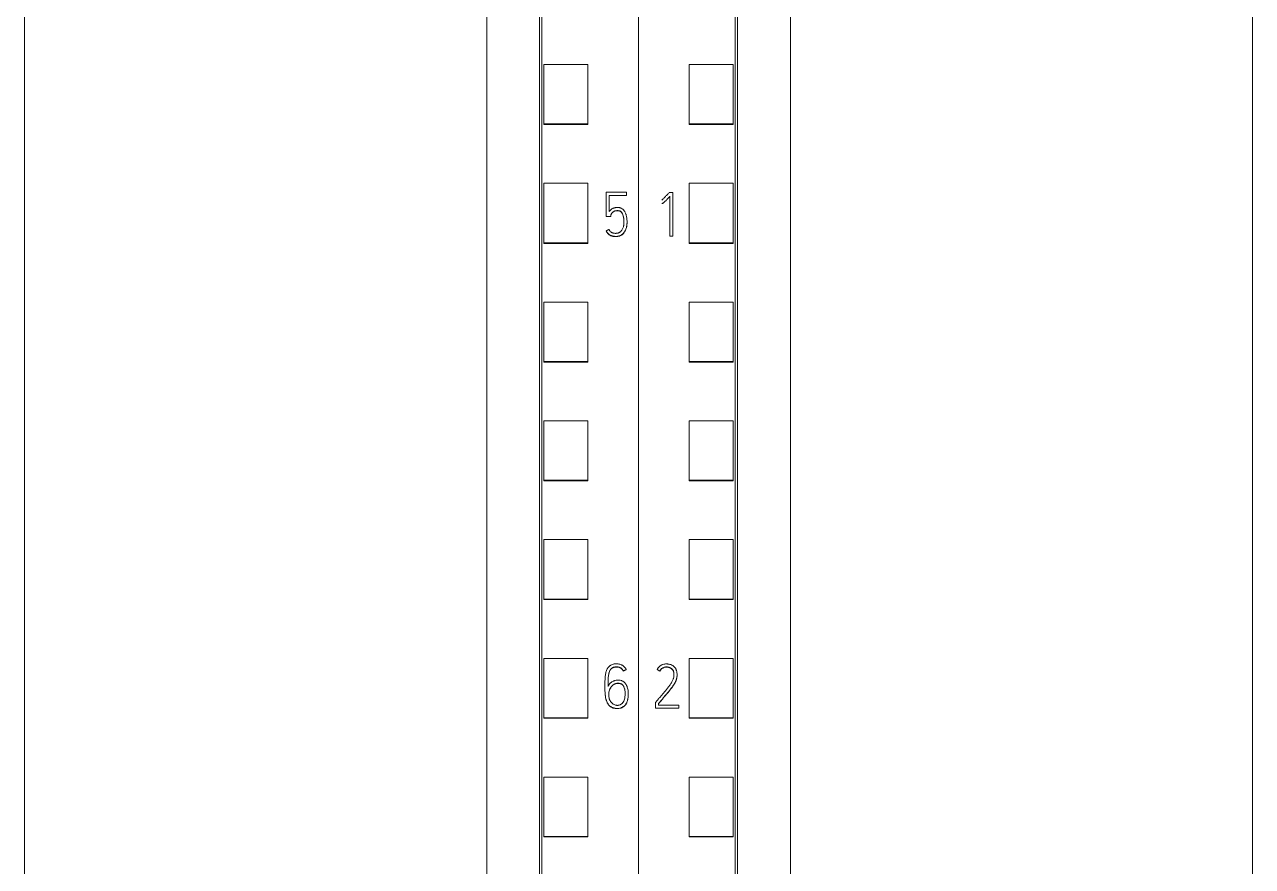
# Model space of a CAD drawing. Header units: millimetres. Extents: x 4137 to 6698, y 1400 to 3585.
# Drawn here: x 5187.9 to 5243.7, y 3019.2 to 3057.5 of the extents above; entities that cross this region are included whole.
import ezdxf

# ---------------------------------------------------------------- set-up
doc = ezdxf.new("R2010")
doc.units = ezdxf.units.MM
doc.layers.add('000-PI-Oprema', color=30, linetype='Continuous', lineweight=5)

msp = doc.modelspace()

# ---------------------------------------------------------------- linework, layer by layer
at = {"layer": '000-PI-Oprema', "color": 0, "linetype": 'ByBlock', "lineweight": 0}
for p, q in [((5215.848, 3075.465), (5215.848, 2962.047)), ((5215.848, 3075.465), (5215.848, 2962.047)), ((5211.448, 2964.37), (5211.448, 3073.185)), ((5220.248, 3073.185), (5220.248, 2964.37)), ((5211.548, 3052.963), (5211.548, 3055.666)), ((5211.548, 3055.666), (5213.548, 3055.666)), ((5213.548, 3052.963), (5213.548, 3055.666)), ((5218.148, 3052.963), (5218.148, 3055.666)), ((5220.148, 3055.666), (5218.148, 3055.666)), ((5220.148, 3052.963), (5220.148, 3055.666)), ((5211.548, 3052.963), (5213.548, 3052.963)), ((5211.548, 3052.934), (5211.548, 3052.963)), ((5211.548, 3052.934), (5213.548, 3052.934)), ((5213.548, 3052.934), (5213.548, 3052.963)), ((5218.148, 3052.934), (5218.148, 3052.963)), ((5220.148, 3052.963), (5218.148, 3052.963)), ((5220.148, 3052.934), (5218.148, 3052.934)), ((5220.148, 3052.934), (5220.148, 3052.963)), ((5211.548, 3047.561), (5211.548, 3050.264)), ((5211.548, 3050.264), (5213.548, 3050.264)), ((5213.548, 3047.561), (5213.548, 3050.264)), ((5218.148, 3047.561), (5218.148, 3050.264)), ((5220.148, 3050.264), (5218.148, 3050.264)), ((5220.148, 3047.561), (5220.148, 3050.264)), ((5214.375, 3049.855), (5214.375, 3048.761)), ((5215.299, 3049.855), (5214.375, 3049.855)), ((5214.514, 3048.982), (5214.514, 3049.717)), ((5214.514, 3049.717), (5215.299, 3049.717)), ((5215.299, 3049.711), (5214.514, 3049.711)), ((5215.299, 3049.717), (5215.299, 3049.855)), ((5215.299, 3049.717), (5215.299, 3049.711)), ((5217.414, 3049.844), (5217.239, 3049.844)), ((5217.275, 3049.673), (5217.275, 3047.86)), ((5217.414, 3047.86), (5217.414, 3049.844)), ((5214.375, 3048.761), (5214.375, 3048.754)), ((5214.375, 3048.761), (5214.586, 3048.761)), ((5214.586, 3048.754), (5214.375, 3048.754)), ((5214.586, 3048.761), (5214.586, 3048.754)), ((5215.326, 3048.496), (5215.326, 3048.503)), ((5214.38, 3048.106), (5214.38, 3048.1)), ((5217.275, 3047.86), (5217.414, 3047.86)), ((5217.275, 3047.86), (5217.275, 3047.854)), ((5217.414, 3047.854), (5217.275, 3047.854)), ((5217.414, 3047.86), (5217.414, 3047.854)), ((5211.548, 3047.534), (5211.548, 3047.561)), ((5211.548, 3047.561), (5213.548, 3047.561)), ((5211.548, 3047.534), (5213.548, 3047.534)), ((5213.548, 3047.534), (5213.548, 3047.561)), ((5218.148, 3047.534), (5218.148, 3047.561)), ((5220.148, 3047.561), (5218.148, 3047.561)), ((5220.148, 3047.534), (5218.148, 3047.534)), ((5220.148, 3047.534), (5220.148, 3047.561)), ((5211.548, 3042.16), (5211.548, 3044.862)), ((5211.548, 3044.862), (5213.548, 3044.862)), ((5213.548, 3042.16), (5213.548, 3044.862)), ((5218.148, 3042.16), (5218.148, 3044.862)), ((5220.148, 3044.862), (5218.148, 3044.862)), ((5220.148, 3042.16), (5220.148, 3044.862)), ((5211.548, 3042.134), (5211.548, 3042.16)), ((5211.548, 3042.16), (5213.548, 3042.16)), ((5211.548, 3042.134), (5213.548, 3042.134)), ((5213.548, 3042.134), (5213.548, 3042.16)), ((5218.148, 3042.134), (5218.148, 3042.16)), ((5220.148, 3042.16), (5218.148, 3042.16)), ((5220.148, 3042.134), (5218.148, 3042.134)), ((5220.148, 3042.134), (5220.148, 3042.16)), ((5211.548, 3036.758), (5211.548, 3039.46)), ((5211.548, 3039.46), (5213.548, 3039.46)), ((5213.548, 3036.758), (5213.548, 3039.46)), ((5218.148, 3036.758), (5218.148, 3039.46)), ((5220.148, 3039.46), (5218.148, 3039.46)), ((5220.148, 3036.758), (5220.148, 3039.46)), ((5211.548, 3036.734), (5211.548, 3036.758)), ((5211.548, 3036.758), (5213.548, 3036.758)), ((5211.548, 3036.734), (5213.548, 3036.734)), ((5213.548, 3036.734), (5213.548, 3036.758)), ((5218.148, 3036.734), (5218.148, 3036.758)), ((5220.148, 3036.758), (5218.148, 3036.758)), ((5220.148, 3036.734), (5218.148, 3036.734)), ((5220.148, 3036.734), (5220.148, 3036.758)), ((5211.548, 3031.357), (5211.548, 3034.059)), ((5211.548, 3034.059), (5213.548, 3034.059)), ((5213.548, 3031.357), (5213.548, 3034.059)), ((5218.148, 3031.357), (5218.148, 3034.059)), ((5220.148, 3034.059), (5218.148, 3034.059)), ((5220.148, 3031.357), (5220.148, 3034.059)), ((5211.548, 3031.334), (5211.548, 3031.357)), ((5211.548, 3031.357), (5213.548, 3031.357)), ((5211.548, 3031.334), (5213.548, 3031.334)), ((5213.548, 3031.334), (5213.548, 3031.357)), ((5218.148, 3031.334), (5218.148, 3031.357)), ((5220.148, 3031.357), (5218.148, 3031.357)), ((5220.148, 3031.334), (5218.148, 3031.334)), ((5220.148, 3031.334), (5220.148, 3031.357)), ((5211.548, 3025.955), (5211.548, 3028.657)), ((5211.548, 3028.657), (5213.548, 3028.657)), ((5213.548, 3025.955), (5213.548, 3028.657)), ((5218.148, 3025.955), (5218.148, 3028.657)), ((5220.148, 3028.657), (5218.148, 3028.657)), ((5220.148, 3025.955), (5220.148, 3028.657)), ((5215.164, 3028.089), (5215.164, 3028.083)), ((5215.292, 3028.155), (5215.292, 3028.149)), ((5217.6, 3027.915), (5217.6, 3027.921)), ((5214.32, 3027.351), (5214.32, 3027.345)), ((5215.384, 3027.052), (5215.384, 3027.058)), ((5216.618, 3026.398), (5217.683, 3026.398)), ((5217.683, 3026.392), (5216.618, 3026.392)), ((5217.683, 3026.537), (5216.757, 3026.537)), ((5217.683, 3026.398), (5217.683, 3026.537)), ((5217.683, 3026.398), (5217.683, 3026.392)), ((5211.548, 3025.934), (5211.548, 3025.955)), ((5211.548, 3025.955), (5213.548, 3025.955)), ((5211.548, 3025.934), (5213.548, 3025.934)), ((5213.548, 3025.934), (5213.548, 3025.955)), ((5218.148, 3025.934), (5218.148, 3025.955)), ((5220.148, 3025.955), (5218.148, 3025.955)), ((5220.148, 3025.934), (5218.148, 3025.934)), ((5220.148, 3025.934), (5220.148, 3025.955)), ((5211.548, 3020.554), (5211.548, 3023.255)), ((5211.548, 3023.255), (5213.548, 3023.255)), ((5213.548, 3020.554), (5213.548, 3023.255)), ((5218.148, 3020.554), (5218.148, 3023.255)), ((5220.148, 3023.255), (5218.148, 3023.255)), ((5220.148, 3020.554), (5220.148, 3023.255)), ((5211.548, 3020.534), (5211.548, 3020.554)), ((5211.548, 3020.554), (5213.548, 3020.554)), ((5211.548, 3020.534), (5213.548, 3020.534)), ((5213.548, 3020.534), (5213.548, 3020.554)), ((5218.148, 3020.534), (5218.148, 3020.554)), ((5220.148, 3020.554), (5218.148, 3020.554)), ((5220.148, 3020.534), (5218.148, 3020.534)), ((5220.148, 3020.534), (5220.148, 3020.554))]:
    msp.add_line(p, q, dxfattribs=at)
at = {"layer": '000-PI-Oprema', "color": 0, "linetype": 'ByBlock', "lineweight": 0, "ltscale": 0.25}
for p, q in [((5216.693, 3028.147), (5216.818, 3028.077)), ((5216.618, 3026.653), (5216.618, 3026.392)), ((5216.757, 3026.537), (5216.757, 3026.603))]:
    msp.add_line(p, q, dxfattribs=at)
at = {"layer": '000-PI-Oprema', "color": 0, "linetype": 'ByBlock', "lineweight": 0}
for points, knots in [([(5211.348, 2964.084), (5211.348, 2967.425), (5211.348, 2975.39), (5211.348, 2988.029), (5211.348, 3003.516), (5211.348, 3017.81), (5211.348, 3032.02), (5211.348, 3046.587), (5211.348, 3060.757), (5211.348, 3070.326), (5211.348, 3073.37)], [0, 0, 0, 0, 0.091483, 0.21812, 0.346206, 0.515858, 0.610111, 0.736264, 0.916066, 1, 1, 1, 1]), ([(5220.348, 3073.37), (5220.348, 3070.326), (5220.348, 3060.757), (5220.348, 3046.587), (5220.348, 3032.02), (5220.348, 3017.81), (5220.348, 3003.516), (5220.348, 2988.029), (5220.348, 2975.39), (5220.348, 2967.425), (5220.348, 2964.084)], [0, 0, 0, 0, 0.083934, 0.263736, 0.389889, 0.484142, 0.653794, 0.78188, 0.908517, 1, 1, 1, 1]), ([(5187.948, 3070.305), (5187.948, 3068.282), (5187.948, 3059.733), (5187.948, 3046.587), (5187.948, 3032.02), (5187.948, 3017.81), (5187.948, 3003.516), (5187.948, 2988.029), (5187.948, 2975.271), (5187.948, 2966.39), (5187.948, 2962.132), (5187.948, 2961.334)], [0, 0, 0, 0, 0.055935, 0.236292, 0.362833, 0.457376, 0.627551, 0.756032, 0.883059, 0.978086, 1, 1, 1, 1]), ([(5208.948, 3070.305), (5208.948, 3068.282), (5208.948, 3059.733), (5208.948, 3046.587), (5208.948, 3032.02), (5208.948, 3017.81), (5208.948, 3003.516), (5208.948, 2988.029), (5208.948, 2975.271), (5208.948, 2966.39), (5208.948, 2962.132), (5208.948, 2961.334)], [0, 0, 0, 0, 0.055935, 0.236292, 0.362833, 0.457376, 0.627551, 0.756032, 0.883059, 0.978086, 1, 1, 1, 1]), ([(5222.748, 3070.305), (5222.748, 3068.282), (5222.748, 3059.733), (5222.748, 3046.587), (5222.748, 3032.02), (5222.748, 3017.81), (5222.748, 3003.516), (5222.748, 2988.029), (5222.748, 2975.271), (5222.748, 2966.39), (5222.748, 2962.132), (5222.748, 2961.334)], [0, 0, 0, 0, 0.055935, 0.236292, 0.362833, 0.457376, 0.627551, 0.756032, 0.883059, 0.978086, 1, 1, 1, 1]), ([(5243.748, 3070.305), (5243.748, 3068.282), (5243.748, 3059.733), (5243.748, 3046.587), (5243.748, 3032.02), (5243.748, 3017.81), (5243.748, 3003.516), (5243.748, 2988.029), (5243.748, 2975.271), (5243.748, 2966.39), (5243.748, 2962.132), (5243.748, 2961.334)], [0, 0, 0, 0, 0.055935, 0.236292, 0.362833, 0.457376, 0.627551, 0.756032, 0.883059, 0.978086, 1, 1, 1, 1]), ([(5217.239, 3049.844), (5217.213, 3049.814), (5217.186, 3049.784), (5217.132, 3049.725), (5217.104, 3049.696), (5217.063, 3049.652), (5217.049, 3049.637), (5217.021, 3049.608), (5217.007, 3049.594), (5216.979, 3049.566), (5216.964, 3049.552), (5216.934, 3049.525), (5216.919, 3049.512), (5216.903, 3049.499)], [0, 0, 0, 0, 0.25, 0.25, 0.5, 0.5, 0.625, 0.625, 0.75, 0.75, 0.875, 0.875, 1, 1, 1, 1]), ([(5216.912, 3049.352), (5216.917, 3049.352), (5216.922, 3049.353), (5216.932, 3049.355), (5216.937, 3049.356), (5216.947, 3049.36), (5216.952, 3049.362), (5216.961, 3049.367), (5216.965, 3049.37), (5216.978, 3049.379), (5216.986, 3049.385), (5217.002, 3049.398), (5217.009, 3049.404), (5217.033, 3049.424), (5217.047, 3049.438), (5217.077, 3049.467), (5217.092, 3049.481), (5217.135, 3049.524), (5217.163, 3049.554), (5217.22, 3049.613), (5217.248, 3049.643), (5217.275, 3049.673)], [0, 0, 0, 0, 0.03125, 0.03125, 0.0625, 0.0625, 0.09375, 0.09375, 0.125, 0.125, 0.1875, 0.1875, 0.25, 0.25, 0.375, 0.375, 0.5, 0.5, 0.75, 0.75, 1, 1, 1, 1]), ([(5217.275, 3049.666), (5217.248, 3049.636), (5217.22, 3049.607), (5217.163, 3049.547), (5217.135, 3049.518), (5217.091, 3049.475), (5217.077, 3049.46), (5217.047, 3049.432), (5217.032, 3049.418), (5217.009, 3049.398), (5217.002, 3049.391), (5216.986, 3049.379), (5216.977, 3049.372), (5216.965, 3049.364), (5216.961, 3049.361), (5216.952, 3049.356), (5216.947, 3049.353), (5216.938, 3049.35), (5216.932, 3049.349), (5216.922, 3049.347), (5216.917, 3049.346), (5216.912, 3049.346)], [0, 0, 0, 0, 0.25, 0.25, 0.5, 0.5, 0.625, 0.625, 0.75, 0.75, 0.8125, 0.8125, 0.875, 0.875, 0.90625, 0.90625, 0.9375, 0.9375, 0.96875, 0.96875, 1, 1, 1, 1]), ([(5214.38, 3048.106), (5214.393, 3048.079), (5214.406, 3048.054), (5214.43, 3048.018), (5214.439, 3048.007), (5214.458, 3047.984), (5214.468, 3047.974), (5214.49, 3047.954), (5214.501, 3047.945), (5214.524, 3047.928), (5214.536, 3047.92), (5214.561, 3047.905), (5214.574, 3047.898), (5214.6, 3047.886), (5214.614, 3047.881), (5214.642, 3047.871), (5214.656, 3047.867), (5214.684, 3047.86), (5214.698, 3047.858), (5214.727, 3047.854), (5214.742, 3047.853), (5214.764, 3047.851), (5214.771, 3047.851), (5214.786, 3047.85), (5214.793, 3047.85), (5214.815, 3047.849), (5214.83, 3047.849), (5214.859, 3047.849), (5214.873, 3047.85), (5214.902, 3047.854), (5214.917, 3047.856), (5214.946, 3047.862), (5214.96, 3047.866), (5215.002, 3047.88), (5215.029, 3047.891), (5215.067, 3047.913), (5215.08, 3047.921), (5215.104, 3047.938), (5215.115, 3047.947), (5215.137, 3047.967), (5215.148, 3047.977), (5215.168, 3047.998), (5215.177, 3048.01), (5215.204, 3048.044), (5215.22, 3048.069), (5215.241, 3048.107), (5215.248, 3048.12), (5215.26, 3048.147), (5215.266, 3048.16), (5215.282, 3048.201), (5215.291, 3048.229), (5215.306, 3048.285), (5215.311, 3048.313), (5215.318, 3048.357), (5215.32, 3048.371), (5215.323, 3048.4), (5215.324, 3048.415), (5215.326, 3048.458), (5215.327, 3048.488), (5215.326, 3048.546), (5215.324, 3048.604), (5215.318, 3048.662), (5215.311, 3048.719), (5215.306, 3048.748), (5215.296, 3048.791), (5215.293, 3048.805), (5215.285, 3048.834), (5215.281, 3048.848), (5215.267, 3048.889), (5215.257, 3048.917), (5215.237, 3048.956), (5215.23, 3048.969), (5215.215, 3048.994), (5215.207, 3049.007), (5215.182, 3049.042), (5215.162, 3049.064), (5215.118, 3049.103), (5215.093, 3049.119), (5215.054, 3049.139), (5215.04, 3049.144), (5215.012, 3049.154), (5214.997, 3049.157), (5214.968, 3049.163), (5214.954, 3049.164), (5214.924, 3049.167), (5214.909, 3049.167), (5214.88, 3049.167), (5214.865, 3049.166), (5214.836, 3049.163), (5214.822, 3049.162), (5214.793, 3049.157), (5214.778, 3049.154), (5214.75, 3049.147), (5214.735, 3049.143), (5214.708, 3049.133), (5214.694, 3049.128), (5214.667, 3049.116), (5214.655, 3049.109), (5214.629, 3049.093), (5214.617, 3049.085), (5214.593, 3049.067), (5214.582, 3049.058), (5214.561, 3049.038), (5214.551, 3049.027), (5214.531, 3049.005), (5214.522, 3048.994), (5214.514, 3048.982)], [0, 0, 0, 0, 0.03125, 0.03125, 0.046875, 0.046875, 0.0625, 0.0625, 0.078125, 0.078125, 0.09375, 0.09375, 0.109375, 0.109375, 0.125, 0.125, 0.140625, 0.140625, 0.15625, 0.15625, 0.171875, 0.171875, 0.179687, 0.179687, 0.1875, 0.1875, 0.203125, 0.203125, 0.21875, 0.21875, 0.234375, 0.234375, 0.25, 0.25, 0.28125, 0.28125, 0.296875, 0.296875, 0.3125, 0.3125, 0.328125, 0.328125, 0.34375, 0.34375, 0.375, 0.375, 0.390625, 0.390625, 0.40625, 0.40625, 0.4375, 0.4375, 0.46875, 0.46875, 0.484375, 0.484375, 0.5, 0.5, 0.53125, 0.53125, 0.5625, 0.59375, 0.59375, 0.625, 0.625, 0.640625, 0.640625, 0.65625, 0.65625, 0.6875, 0.6875, 0.703125, 0.703125, 0.71875, 0.71875, 0.75, 0.75, 0.78125, 0.78125, 0.796875, 0.796875, 0.8125, 0.8125, 0.828125, 0.828125, 0.84375, 0.84375, 0.859375, 0.859375, 0.875, 0.875, 0.890625, 0.890625, 0.90625, 0.90625, 0.921875, 0.921875, 0.9375, 0.9375, 0.953125, 0.953125, 0.96875, 0.96875, 0.984375, 0.984375, 1, 1, 1, 1]), ([(5214.586, 3048.761), (5214.587, 3048.784), (5214.59, 3048.807), (5214.599, 3048.84), (5214.602, 3048.851), (5214.612, 3048.873), (5214.617, 3048.883), (5214.629, 3048.902), (5214.636, 3048.911), (5214.647, 3048.925), (5214.651, 3048.929), (5214.659, 3048.937), (5214.664, 3048.941), (5214.685, 3048.961), (5214.704, 3048.974), (5214.734, 3048.991), (5214.745, 3048.996), (5214.766, 3049.005), (5214.777, 3049.009), (5214.81, 3049.019), (5214.833, 3049.023), (5214.868, 3049.026), (5214.879, 3049.026), (5214.903, 3049.026), (5214.914, 3049.025), (5214.949, 3049.022), (5214.972, 3049.017), (5214.999, 3049.007), (5215.004, 3049.005), (5215.015, 3049), (5215.02, 3048.997), (5215.034, 3048.988), (5215.043, 3048.981), (5215.056, 3048.969), (5215.06, 3048.965), (5215.068, 3048.956), (5215.08, 3048.943), (5215.09, 3048.929), (5215.102, 3048.91), (5215.108, 3048.9), (5215.118, 3048.879), (5215.123, 3048.869), (5215.136, 3048.837), (5215.143, 3048.815), (5215.157, 3048.771), (5215.162, 3048.749), (5215.169, 3048.715), (5215.171, 3048.704), (5215.175, 3048.681), (5215.18, 3048.647), (5215.183, 3048.613), (5215.185, 3048.568), (5215.186, 3048.545), (5215.187, 3048.477), (5215.186, 3048.432), (5215.179, 3048.375), (5215.177, 3048.364), (5215.173, 3048.341), (5215.171, 3048.33), (5215.163, 3048.296), (5215.157, 3048.274), (5215.142, 3048.23), (5215.134, 3048.209), (5215.113, 3048.167), (5215.101, 3048.148), (5215.075, 3048.11), (5215.06, 3048.093), (5215.035, 3048.069), (5215.026, 3048.061), (5215.008, 3048.046), (5214.998, 3048.04), (5214.979, 3048.028), (5214.969, 3048.022), (5214.947, 3048.012), (5214.936, 3048.008), (5214.903, 3047.998), (5214.88, 3047.994), (5214.846, 3047.991), (5214.834, 3047.99), (5214.811, 3047.989), (5214.799, 3047.989), (5214.765, 3047.99), (5214.742, 3047.993), (5214.708, 3048), (5214.697, 3048.003), (5214.674, 3048.01), (5214.663, 3048.014), (5214.642, 3048.023), (5214.632, 3048.029), (5214.612, 3048.041), (5214.602, 3048.047), (5214.574, 3048.069), (5214.558, 3048.085), (5214.537, 3048.113), (5214.53, 3048.123), (5214.518, 3048.143), (5214.513, 3048.153), (5214.508, 3048.164)], [0, 0, 0, 0, 0.03125, 0.03125, 0.046875, 0.046875, 0.0625, 0.0625, 0.078125, 0.078125, 0.085937, 0.085937, 0.09375, 0.09375, 0.125, 0.125, 0.140625, 0.140625, 0.15625, 0.15625, 0.1875, 0.1875, 0.203125, 0.203125, 0.21875, 0.21875, 0.25, 0.25, 0.257812, 0.257812, 0.265625, 0.265625, 0.28125, 0.28125, 0.289062, 0.289062, 0.296875, 0.3125, 0.3125, 0.328125, 0.328125, 0.34375, 0.34375, 0.375, 0.375, 0.40625, 0.40625, 0.421875, 0.421875, 0.4375, 0.46875, 0.46875, 0.5, 0.5, 0.5625, 0.5625, 0.578125, 0.578125, 0.59375, 0.59375, 0.625, 0.625, 0.65625, 0.65625, 0.6875, 0.6875, 0.71875, 0.71875, 0.734375, 0.734375, 0.75, 0.75, 0.765625, 0.765625, 0.78125, 0.78125, 0.8125, 0.8125, 0.828125, 0.828125, 0.84375, 0.84375, 0.875, 0.875, 0.890625, 0.890625, 0.90625, 0.90625, 0.921875, 0.921875, 0.9375, 0.9375, 0.96875, 0.96875, 0.984375, 0.984375, 1, 1, 1, 1]), ([(5215.187, 3048.498), (5215.187, 3048.503), (5215.187, 3048.508), (5215.186, 3048.535), (5215.186, 3048.558), (5215.183, 3048.603), (5215.181, 3048.626), (5215.173, 3048.694), (5215.164, 3048.738), (5215.145, 3048.805), (5215.137, 3048.827), (5215.12, 3048.869), (5215.11, 3048.89), (5215.092, 3048.919), (5215.086, 3048.929), (5215.071, 3048.948), (5215.063, 3048.956), (5215.046, 3048.972), (5215.037, 3048.979), (5215.023, 3048.989), (5215.017, 3048.992), (5215.007, 3048.997), (5215.002, 3049), (5214.985, 3049.006), (5214.974, 3049.009), (5214.952, 3049.015), (5214.94, 3049.017), (5214.917, 3049.019), (5214.905, 3049.02), (5214.882, 3049.02), (5214.87, 3049.02), (5214.847, 3049.018), (5214.835, 3049.017), (5214.812, 3049.012), (5214.778, 3049.005), (5214.746, 3048.992), (5214.716, 3048.975), (5214.706, 3048.968), (5214.687, 3048.955), (5214.678, 3048.948), (5214.66, 3048.932), (5214.652, 3048.924), (5214.641, 3048.911), (5214.637, 3048.906), (5214.63, 3048.897), (5214.627, 3048.892), (5214.617, 3048.877), (5214.612, 3048.867), (5214.603, 3048.846), (5214.599, 3048.835), (5214.59, 3048.801), (5214.587, 3048.778), (5214.586, 3048.754)], [0, 0, 0, 0, 0.013624, 0.013624, 0.075273, 0.075273, 0.136921, 0.136921, 0.260218, 0.260218, 0.321867, 0.321867, 0.383515, 0.383515, 0.414339, 0.414339, 0.445164, 0.445164, 0.475988, 0.475988, 0.4914, 0.4914, 0.506812, 0.506812, 0.537636, 0.537636, 0.568461, 0.568461, 0.599285, 0.599285, 0.630109, 0.630109, 0.660933, 0.660933, 0.691758, 0.753406, 0.753406, 0.78423, 0.78423, 0.815055, 0.815055, 0.845879, 0.845879, 0.861291, 0.861291, 0.876703, 0.876703, 0.907527, 0.907527, 0.938352, 0.938352, 1, 1, 1, 1]), ([(5215.326, 3048.496), (5215.326, 3048.475), (5215.326, 3048.454), (5215.324, 3048.403), (5215.321, 3048.375), (5215.315, 3048.331), (5215.313, 3048.317), (5215.307, 3048.288), (5215.304, 3048.274), (5215.293, 3048.231), (5215.285, 3048.203), (5215.264, 3048.149), (5215.252, 3048.122), (5215.224, 3048.07), (5215.209, 3048.045), (5215.183, 3048.01), (5215.173, 3047.999), (5215.154, 3047.977), (5215.143, 3047.967), (5215.111, 3047.937), (5215.087, 3047.919), (5215.05, 3047.897), (5215.037, 3047.89), (5215.01, 3047.878), (5214.996, 3047.872), (5214.954, 3047.858), (5214.926, 3047.851), (5214.882, 3047.845), (5214.867, 3047.844), (5214.838, 3047.842), (5214.823, 3047.842), (5214.794, 3047.843), (5214.779, 3047.844), (5214.75, 3047.846), (5214.735, 3047.847), (5214.706, 3047.85), (5214.692, 3047.853), (5214.663, 3047.859), (5214.648, 3047.863), (5214.62, 3047.872), (5214.606, 3047.877), (5214.58, 3047.889), (5214.566, 3047.896), (5214.541, 3047.911), (5214.528, 3047.919), (5214.504, 3047.936), (5214.493, 3047.945), (5214.471, 3047.965), (5214.461, 3047.975), (5214.441, 3047.997), (5214.432, 3048.009), (5214.407, 3048.046), (5214.393, 3048.073), (5214.38, 3048.1)], [0, 0, 0, 0, 0.044434, 0.044434, 0.104157, 0.104157, 0.134018, 0.134018, 0.16388, 0.16388, 0.223602, 0.223602, 0.283325, 0.283325, 0.343048, 0.343048, 0.37291, 0.37291, 0.402771, 0.402771, 0.462494, 0.462494, 0.492355, 0.492355, 0.522217, 0.522217, 0.58194, 0.58194, 0.611801, 0.611801, 0.641663, 0.641663, 0.671524, 0.671524, 0.701386, 0.701386, 0.731247, 0.731247, 0.761108, 0.761108, 0.79097, 0.79097, 0.820831, 0.820831, 0.850693, 0.850693, 0.880554, 0.880554, 0.910416, 0.910416, 0.940277, 0.940277, 1, 1, 1, 1]), ([(5215.292, 3028.155), (5215.277, 3028.18), (5215.261, 3028.205), (5215.235, 3028.239), (5215.225, 3028.25), (5215.206, 3028.271), (5215.195, 3028.281), (5215.163, 3028.31), (5215.14, 3028.327), (5215.102, 3028.349), (5215.089, 3028.355), (5215.063, 3028.367), (5215.049, 3028.373), (5215.009, 3028.387), (5214.981, 3028.394), (5214.938, 3028.402), (5214.924, 3028.404), (5214.895, 3028.408), (5214.881, 3028.409), (5214.837, 3028.411), (5214.809, 3028.411), (5214.766, 3028.407), (5214.751, 3028.405), (5214.723, 3028.4), (5214.708, 3028.397), (5214.666, 3028.386), (5214.639, 3028.376), (5214.601, 3028.356), (5214.588, 3028.349), (5214.564, 3028.333), (5214.552, 3028.325), (5214.518, 3028.298), (5214.497, 3028.278), (5214.469, 3028.245), (5214.46, 3028.233), (5214.443, 3028.21), (5214.435, 3028.197), (5214.414, 3028.16), (5214.402, 3028.134), (5214.381, 3028.079), (5214.373, 3028.052), (5214.359, 3027.996), (5214.354, 3027.968), (5214.345, 3027.912), (5214.341, 3027.884), (5214.332, 3027.798), (5214.328, 3027.741), (5214.323, 3027.626), (5214.322, 3027.569), (5214.32, 3027.397), (5214.319, 3027.282), (5214.325, 3027.139), (5214.326, 3027.11), (5214.33, 3027.053), (5214.332, 3027.025), (5214.342, 3026.939), (5214.35, 3026.883), (5214.367, 3026.812), (5214.371, 3026.798), (5214.379, 3026.77), (5214.383, 3026.756), (5214.397, 3026.715), (5214.408, 3026.689), (5214.426, 3026.649), (5214.432, 3026.637), (5214.446, 3026.611), (5214.454, 3026.599), (5214.478, 3026.562), (5214.495, 3026.539), (5214.526, 3026.508), (5214.536, 3026.498), (5214.559, 3026.48), (5214.571, 3026.471), (5214.607, 3026.447), (5214.633, 3026.434), (5214.673, 3026.417), (5214.687, 3026.412), (5214.714, 3026.403), (5214.728, 3026.399), (5214.77, 3026.388), (5214.799, 3026.384), (5214.842, 3026.38), (5214.857, 3026.379), (5214.886, 3026.379), (5214.9, 3026.379), (5214.944, 3026.382), (5214.972, 3026.386), (5215.014, 3026.397), (5215.028, 3026.401), (5215.056, 3026.41), (5215.069, 3026.415), (5215.109, 3026.433), (5215.134, 3026.447), (5215.17, 3026.472), (5215.182, 3026.48), (5215.204, 3026.499), (5215.215, 3026.509), (5215.246, 3026.54), (5215.264, 3026.562), (5215.287, 3026.598), (5215.295, 3026.611), (5215.308, 3026.637), (5215.314, 3026.65), (5215.33, 3026.69), (5215.339, 3026.718), (5215.35, 3026.76), (5215.353, 3026.774), (5215.359, 3026.802), (5215.362, 3026.816), (5215.369, 3026.859), (5215.373, 3026.888), (5215.382, 3026.974), (5215.385, 3027.031), (5215.382, 3027.117), (5215.38, 3027.146), (5215.374, 3027.203), (5215.369, 3027.232), (5215.357, 3027.289), (5215.349, 3027.317), (5215.331, 3027.373), (5215.321, 3027.4), (5215.296, 3027.453), (5215.281, 3027.478), (5215.248, 3027.526), (5215.23, 3027.548), (5215.197, 3027.578), (5215.186, 3027.588), (5215.162, 3027.604), (5215.15, 3027.612), (5215.124, 3027.626), (5215.11, 3027.632), (5215.083, 3027.642), (5215.069, 3027.647), (5215.026, 3027.658), (5214.998, 3027.663), (5214.954, 3027.667), (5214.939, 3027.668), (5214.91, 3027.669), (5214.895, 3027.668), (5214.851, 3027.666), (5214.822, 3027.662), (5214.779, 3027.652), (5214.765, 3027.648), (5214.737, 3027.639), (5214.724, 3027.633), (5214.684, 3027.616), (5214.659, 3027.601), (5214.623, 3027.577), (5214.611, 3027.568), (5214.588, 3027.549), (5214.577, 3027.54), (5214.546, 3027.509), (5214.526, 3027.487), (5214.491, 3027.44), (5214.476, 3027.415), (5214.462, 3027.389)], [0, 0, 0, 0, 0.015625, 0.015625, 0.023438, 0.023438, 0.03125, 0.03125, 0.046875, 0.046875, 0.054688, 0.054688, 0.0625, 0.0625, 0.078125, 0.078125, 0.085938, 0.085938, 0.09375, 0.09375, 0.109375, 0.109375, 0.117188, 0.117188, 0.125, 0.125, 0.140625, 0.140625, 0.148438, 0.148438, 0.15625, 0.15625, 0.171875, 0.171875, 0.179688, 0.179688, 0.1875, 0.1875, 0.203125, 0.203125, 0.21875, 0.21875, 0.234375, 0.234375, 0.25, 0.25, 0.28125, 0.28125, 0.3125, 0.3125, 0.375, 0.375, 0.390625, 0.390625, 0.40625, 0.40625, 0.4375, 0.4375, 0.445313, 0.445313, 0.453125, 0.453125, 0.46875, 0.46875, 0.476563, 0.476563, 0.484375, 0.484375, 0.5, 0.5, 0.507813, 0.507813, 0.515625, 0.515625, 0.53125, 0.53125, 0.539063, 0.539063, 0.546875, 0.546875, 0.5625, 0.5625, 0.570313, 0.570313, 0.578125, 0.578125, 0.59375, 0.59375, 0.601563, 0.601563, 0.609375, 0.609375, 0.625, 0.625, 0.632813, 0.632813, 0.640625, 0.640625, 0.65625, 0.65625, 0.664063, 0.664063, 0.671875, 0.671875, 0.6875, 0.6875, 0.695313, 0.695313, 0.703125, 0.703125, 0.71875, 0.71875, 0.75, 0.75, 0.765625, 0.765625, 0.78125, 0.78125, 0.796875, 0.796875, 0.8125, 0.8125, 0.828125, 0.828125, 0.84375, 0.84375, 0.851563, 0.851563, 0.859375, 0.859375, 0.867188, 0.867188, 0.875, 0.875, 0.890625, 0.890625, 0.898438, 0.898438, 0.90625, 0.90625, 0.921875, 0.921875, 0.929688, 0.929688, 0.9375, 0.9375, 0.953125, 0.953125, 0.960938, 0.960938, 0.96875, 0.96875, 0.984375, 0.984375, 1, 1, 1, 1]), ([(5214.462, 3027.389), (5214.462, 3027.45), (5214.463, 3027.511), (5214.465, 3027.602), (5214.466, 3027.632), (5214.468, 3027.693), (5214.47, 3027.724), (5214.473, 3027.784), (5214.476, 3027.815), (5214.483, 3027.875), (5214.487, 3027.905), (5214.496, 3027.95), (5214.499, 3027.965), (5214.507, 3027.995), (5214.511, 3028.01), (5214.525, 3028.054), (5214.537, 3028.083), (5214.555, 3028.117), (5214.559, 3028.123), (5214.567, 3028.137), (5214.571, 3028.143), (5214.585, 3028.162), (5214.595, 3028.174), (5214.611, 3028.191), (5214.616, 3028.196), (5214.628, 3028.206), (5214.634, 3028.211), (5214.653, 3028.225), (5214.666, 3028.233), (5214.687, 3028.243), (5214.694, 3028.246), (5214.709, 3028.251), (5214.716, 3028.254), (5214.739, 3028.26), (5214.754, 3028.263), (5214.784, 3028.268), (5214.8, 3028.27), (5214.831, 3028.272), (5214.846, 3028.272), (5214.877, 3028.271), (5214.893, 3028.27), (5214.923, 3028.265), (5214.946, 3028.261), (5214.968, 3028.254), (5214.983, 3028.249), (5214.99, 3028.247), (5215.012, 3028.238), (5215.026, 3028.231), (5215.052, 3028.215), (5215.065, 3028.207), (5215.084, 3028.192), (5215.09, 3028.187), (5215.101, 3028.176), (5215.106, 3028.171), (5215.122, 3028.154), (5215.132, 3028.142), (5215.149, 3028.116), (5215.157, 3028.103), (5215.164, 3028.089)], [0, 0, 0, 0, 0.125, 0.125, 0.1875, 0.1875, 0.25, 0.25, 0.3125, 0.3125, 0.375, 0.375, 0.40625, 0.40625, 0.4375, 0.4375, 0.5, 0.5, 0.515625, 0.515625, 0.53125, 0.53125, 0.5625, 0.5625, 0.578125, 0.578125, 0.59375, 0.59375, 0.625, 0.625, 0.640625, 0.640625, 0.65625, 0.65625, 0.6875, 0.6875, 0.71875, 0.71875, 0.75, 0.75, 0.78125, 0.78125, 0.8125, 0.828125, 0.828125, 0.84375, 0.84375, 0.875, 0.875, 0.90625, 0.90625, 0.921875, 0.921875, 0.9375, 0.9375, 0.96875, 0.96875, 1, 1, 1, 1]), ([(5215.164, 3028.083), (5215.15, 3028.111), (5215.133, 3028.136), (5215.107, 3028.164), (5215.102, 3028.17), (5215.09, 3028.18), (5215.084, 3028.185), (5215.066, 3028.2), (5215.041, 3028.217), (5215.013, 3028.231), (5214.984, 3028.243), (5214.97, 3028.248), (5214.94, 3028.256), (5214.925, 3028.259), (5214.894, 3028.263), (5214.879, 3028.265), (5214.832, 3028.266), (5214.802, 3028.265), (5214.756, 3028.258), (5214.741, 3028.254), (5214.711, 3028.246), (5214.696, 3028.241), (5214.675, 3028.231), (5214.669, 3028.227), (5214.655, 3028.22), (5214.649, 3028.215), (5214.63, 3028.202), (5214.612, 3028.187), (5214.597, 3028.169), (5214.587, 3028.157), (5214.582, 3028.151), (5214.568, 3028.133), (5214.56, 3028.119), (5214.545, 3028.093), (5214.538, 3028.079), (5214.527, 3028.05), (5214.521, 3028.036), (5214.507, 3027.992), (5214.5, 3027.962), (5214.488, 3027.902), (5214.483, 3027.872), (5214.476, 3027.811), (5214.474, 3027.781), (5214.47, 3027.72), (5214.468, 3027.689), (5214.466, 3027.628), (5214.465, 3027.597), (5214.463, 3027.505), (5214.462, 3027.444), (5214.462, 3027.383)], [0, 0, 0, 0, 0.0625, 0.0625, 0.078125, 0.078125, 0.09375, 0.09375, 0.125, 0.15625, 0.15625, 0.1875, 0.1875, 0.21875, 0.21875, 0.25, 0.25, 0.3125, 0.3125, 0.34375, 0.34375, 0.375, 0.375, 0.390625, 0.390625, 0.40625, 0.40625, 0.4375, 0.453125, 0.453125, 0.46875, 0.46875, 0.5, 0.5, 0.53125, 0.53125, 0.5625, 0.5625, 0.625, 0.625, 0.6875, 0.6875, 0.75, 0.75, 0.8125, 0.8125, 0.875, 0.875, 1, 1, 1, 1]), ([(5216.818, 3028.083), (5216.829, 3028.107), (5216.843, 3028.129), (5216.867, 3028.159), (5216.875, 3028.169), (5216.894, 3028.187), (5216.904, 3028.195), (5216.936, 3028.218), (5216.958, 3028.23), (5217.007, 3028.25), (5217.032, 3028.257), (5217.07, 3028.264), (5217.083, 3028.266), (5217.108, 3028.268), (5217.122, 3028.269), (5217.16, 3028.268), (5217.186, 3028.266), (5217.224, 3028.257), (5217.236, 3028.254), (5217.261, 3028.245), (5217.273, 3028.24), (5217.308, 3028.224), (5217.33, 3028.21), (5217.361, 3028.186), (5217.37, 3028.177), (5217.388, 3028.158), (5217.396, 3028.148), (5217.408, 3028.132), (5217.411, 3028.127), (5217.418, 3028.115), (5217.427, 3028.098), (5217.434, 3028.08), (5217.442, 3028.055), (5217.445, 3028.043), (5217.451, 3028.017), (5217.453, 3028.005), (5217.456, 3027.979), (5217.457, 3027.966), (5217.459, 3027.94), (5217.459, 3027.927), (5217.459, 3027.902), (5217.458, 3027.889), (5217.456, 3027.863), (5217.455, 3027.85), (5217.45, 3027.811), (5217.445, 3027.786), (5217.435, 3027.749), (5217.431, 3027.736), (5217.423, 3027.712), (5217.419, 3027.7), (5217.404, 3027.664), (5217.393, 3027.64), (5217.369, 3027.595), (5217.356, 3027.573), (5217.33, 3027.529), (5217.316, 3027.508), (5217.273, 3027.444), (5217.243, 3027.402), (5217.151, 3027.279), (5217.086, 3027.199), (5216.987, 3027.081), (5216.953, 3027.042), (5216.887, 3026.964), (5216.853, 3026.925), (5216.786, 3026.847), (5216.753, 3026.808), (5216.685, 3026.731), (5216.652, 3026.692), (5216.618, 3026.653)], [0, 0, 0, 0, 0.03125, 0.03125, 0.046875, 0.046875, 0.0625, 0.0625, 0.09375, 0.09375, 0.125, 0.125, 0.140625, 0.140625, 0.15625, 0.15625, 0.1875, 0.1875, 0.203125, 0.203125, 0.21875, 0.21875, 0.25, 0.25, 0.265625, 0.265625, 0.28125, 0.28125, 0.289063, 0.289063, 0.296875, 0.3125, 0.3125, 0.328125, 0.328125, 0.34375, 0.34375, 0.359375, 0.359375, 0.375, 0.375, 0.390625, 0.390625, 0.40625, 0.40625, 0.4375, 0.4375, 0.453125, 0.453125, 0.46875, 0.46875, 0.5, 0.5, 0.53125, 0.53125, 0.5625, 0.5625, 0.625, 0.625, 0.75, 0.75, 0.8125, 0.8125, 0.875, 0.875, 0.9375, 0.9375, 1, 1, 1, 1]), ([(5216.757, 3026.603), (5216.796, 3026.649), (5216.835, 3026.695), (5216.913, 3026.787), (5216.952, 3026.833), (5217.03, 3026.924), (5217.069, 3026.97), (5217.147, 3027.062), (5217.185, 3027.109), (5217.261, 3027.202), (5217.299, 3027.249), (5217.353, 3027.321), (5217.371, 3027.345), (5217.406, 3027.394), (5217.424, 3027.419), (5217.457, 3027.469), (5217.473, 3027.494), (5217.503, 3027.546), (5217.518, 3027.573), (5217.536, 3027.614), (5217.542, 3027.628), (5217.553, 3027.656), (5217.559, 3027.67), (5217.573, 3027.713), (5217.58, 3027.742), (5217.591, 3027.801), (5217.595, 3027.831), (5217.599, 3027.876), (5217.6, 3027.891), (5217.6, 3027.921), (5217.6, 3027.937), (5217.598, 3027.982), (5217.595, 3028.012), (5217.587, 3028.056), (5217.584, 3028.071), (5217.576, 3028.1), (5217.571, 3028.115), (5217.561, 3028.143), (5217.555, 3028.157), (5217.542, 3028.184), (5217.534, 3028.197), (5217.522, 3028.216), (5217.518, 3028.222), (5217.509, 3028.234), (5217.504, 3028.241), (5217.489, 3028.258), (5217.479, 3028.269), (5217.458, 3028.29), (5217.447, 3028.301), (5217.429, 3028.314), (5217.423, 3028.319), (5217.41, 3028.327), (5217.403, 3028.331), (5217.37, 3028.351), (5217.343, 3028.363), (5217.3, 3028.378), (5217.285, 3028.382), (5217.256, 3028.39), (5217.241, 3028.393), (5217.211, 3028.399), (5217.196, 3028.4), (5217.166, 3028.403), (5217.151, 3028.404), (5217.121, 3028.405), (5217.106, 3028.404), (5217.076, 3028.403), (5217.06, 3028.402), (5217.015, 3028.397), (5216.985, 3028.391), (5216.942, 3028.377), (5216.928, 3028.372), (5216.907, 3028.362), (5216.9, 3028.359), (5216.887, 3028.352), (5216.88, 3028.349), (5216.847, 3028.33), (5216.823, 3028.312), (5216.789, 3028.282), (5216.778, 3028.271), (5216.757, 3028.249), (5216.748, 3028.237), (5216.721, 3028.201), (5216.706, 3028.175), (5216.693, 3028.147)], [0, 0, 0, 0, 0.0625, 0.0625, 0.125, 0.125, 0.1875, 0.1875, 0.25, 0.25, 0.3125, 0.3125, 0.34375, 0.34375, 0.375, 0.375, 0.40625, 0.40625, 0.4375, 0.4375, 0.453125, 0.453125, 0.46875, 0.46875, 0.5, 0.5, 0.53125, 0.53125, 0.546875, 0.546875, 0.5625, 0.5625, 0.59375, 0.59375, 0.609375, 0.609375, 0.625, 0.625, 0.640625, 0.640625, 0.65625, 0.65625, 0.664062, 0.664062, 0.671875, 0.671875, 0.6875, 0.6875, 0.703125, 0.703125, 0.710937, 0.710937, 0.71875, 0.71875, 0.75, 0.75, 0.765625, 0.765625, 0.78125, 0.78125, 0.796875, 0.796875, 0.8125, 0.8125, 0.828125, 0.828125, 0.84375, 0.84375, 0.875, 0.875, 0.890625, 0.890625, 0.898437, 0.898437, 0.90625, 0.90625, 0.9375, 0.9375, 0.953125, 0.953125, 0.96875, 0.96875, 1, 1, 1, 1]), ([(5217.6, 3027.916), (5217.6, 3027.894), (5217.599, 3027.873), (5217.595, 3027.822), (5217.591, 3027.792), (5217.582, 3027.748), (5217.579, 3027.733), (5217.571, 3027.704), (5217.567, 3027.689), (5217.558, 3027.661), (5217.552, 3027.647), (5217.541, 3027.619), (5217.535, 3027.605), (5217.516, 3027.564), (5217.502, 3027.538), (5217.472, 3027.486), (5217.455, 3027.46), (5217.422, 3027.41), (5217.405, 3027.386), (5217.37, 3027.337), (5217.352, 3027.313), (5217.297, 3027.241), (5217.26, 3027.194), (5217.184, 3027.101), (5217.146, 3027.055), (5217.068, 3026.963), (5217.029, 3026.917), (5216.951, 3026.826), (5216.912, 3026.78), (5216.834, 3026.689), (5216.796, 3026.643), (5216.757, 3026.597)], [0, 0, 0, 0, 0.040253, 0.040253, 0.096709, 0.096709, 0.124936, 0.124936, 0.153164, 0.153164, 0.181392, 0.181392, 0.20962, 0.20962, 0.266076, 0.266076, 0.322531, 0.322531, 0.378987, 0.378987, 0.435443, 0.435443, 0.548354, 0.548354, 0.661266, 0.661266, 0.774177, 0.774177, 0.887089, 0.887089, 1, 1, 1, 1]), ([(5217.459, 3027.912), (5217.459, 3027.923), (5217.459, 3027.933), (5217.457, 3027.957), (5217.456, 3027.969), (5217.453, 3027.995), (5217.451, 3028.008), (5217.446, 3028.033), (5217.443, 3028.046), (5217.435, 3028.071), (5217.43, 3028.083), (5217.422, 3028.1), (5217.419, 3028.106), (5217.413, 3028.118), (5217.409, 3028.123), (5217.391, 3028.15), (5217.373, 3028.169), (5217.348, 3028.19), (5217.343, 3028.194), (5217.332, 3028.202), (5217.316, 3028.212), (5217.288, 3028.228), (5217.264, 3028.238), (5217.239, 3028.247), (5217.226, 3028.25), (5217.188, 3028.259), (5217.163, 3028.262), (5217.11, 3028.263), (5217.071, 3028.26), (5217.033, 3028.251), (5217.008, 3028.243), (5216.996, 3028.239), (5216.972, 3028.229), (5216.96, 3028.224), (5216.937, 3028.212), (5216.926, 3028.205), (5216.894, 3028.182), (5216.875, 3028.164), (5216.851, 3028.133), (5216.844, 3028.123), (5216.83, 3028.1), (5216.824, 3028.089), (5216.818, 3028.077)], [0, 0, 0, 0, 0.034384, 0.034384, 0.076368, 0.076368, 0.118351, 0.118351, 0.160334, 0.160334, 0.202317, 0.202317, 0.223309, 0.223309, 0.244301, 0.244301, 0.328267, 0.328267, 0.349259, 0.349259, 0.370251, 0.412234, 0.454217, 0.454217, 0.496201, 0.496201, 0.580167, 0.580167, 0.664134, 0.706117, 0.706117, 0.7481, 0.7481, 0.790084, 0.790084, 0.832067, 0.832067, 0.916033, 0.916033, 0.958017, 0.958017, 1, 1, 1, 1]), ([(5215.384, 3027.052), (5215.384, 3027.006), (5215.381, 3026.96), (5215.373, 3026.886), (5215.37, 3026.857), (5215.363, 3026.814), (5215.36, 3026.8), (5215.354, 3026.771), (5215.351, 3026.757), (5215.34, 3026.715), (5215.332, 3026.687), (5215.315, 3026.647), (5215.309, 3026.634), (5215.296, 3026.608), (5215.289, 3026.595), (5215.266, 3026.558), (5215.248, 3026.536), (5215.217, 3026.505), (5215.207, 3026.495), (5215.185, 3026.476), (5215.173, 3026.468), (5215.137, 3026.443), (5215.112, 3026.428), (5215.072, 3026.41), (5215.058, 3026.405), (5215.031, 3026.395), (5215.017, 3026.391), (5214.975, 3026.381), (5214.946, 3026.376), (5214.903, 3026.373), (5214.888, 3026.372), (5214.859, 3026.373), (5214.844, 3026.373), (5214.801, 3026.377), (5214.773, 3026.382), (5214.73, 3026.392), (5214.716, 3026.396), (5214.688, 3026.405), (5214.675, 3026.41), (5214.635, 3026.427), (5214.609, 3026.44), (5214.579, 3026.459), (5214.573, 3026.464), (5214.561, 3026.472), (5214.555, 3026.477), (5214.538, 3026.49), (5214.528, 3026.5), (5214.497, 3026.531), (5214.479, 3026.554), (5214.455, 3026.59), (5214.448, 3026.602), (5214.434, 3026.628), (5214.427, 3026.641), (5214.409, 3026.68), (5214.398, 3026.707), (5214.38, 3026.761), (5214.372, 3026.789), (5214.358, 3026.845), (5214.352, 3026.874), (5214.343, 3026.93), (5214.335, 3026.987), (5214.33, 3027.045), (5214.326, 3027.102), (5214.325, 3027.131), (5214.321, 3027.221), (5214.32, 3027.283), (5214.32, 3027.345)], [0, 0, 0, 0, 0.061961, 0.061961, 0.100808, 0.100808, 0.120232, 0.120232, 0.139655, 0.139655, 0.178502, 0.178502, 0.197926, 0.197926, 0.217349, 0.217349, 0.256196, 0.256196, 0.27562, 0.27562, 0.295043, 0.295043, 0.33389, 0.33389, 0.353314, 0.353314, 0.372737, 0.372737, 0.411584, 0.411584, 0.431008, 0.431008, 0.450431, 0.450431, 0.489278, 0.489278, 0.508702, 0.508702, 0.528125, 0.528125, 0.566972, 0.566972, 0.576684, 0.576684, 0.586396, 0.586396, 0.605819, 0.605819, 0.644666, 0.644666, 0.66409, 0.66409, 0.683513, 0.683513, 0.72236, 0.72236, 0.761207, 0.761207, 0.800054, 0.800054, 0.838901, 0.877748, 0.877748, 0.916595, 0.916595, 1, 1, 1, 1]), ([(5214.735, 3027.483), (5214.761, 3027.497), (5214.788, 3027.508), (5214.831, 3027.518), (5214.846, 3027.521), (5214.875, 3027.525), (5214.904, 3027.528), (5214.934, 3027.527), (5214.963, 3027.526), (5214.978, 3027.524), (5215.007, 3027.519), (5215.021, 3027.516), (5215.049, 3027.506), (5215.063, 3027.5), (5215.088, 3027.486), (5215.1, 3027.478), (5215.122, 3027.459), (5215.133, 3027.448), (5215.151, 3027.425), (5215.159, 3027.413), (5215.174, 3027.388), (5215.181, 3027.375), (5215.199, 3027.334), (5215.208, 3027.307), (5215.219, 3027.264), (5215.222, 3027.25), (5215.228, 3027.221), (5215.23, 3027.207), (5215.235, 3027.163), (5215.237, 3027.134), (5215.239, 3027.076), (5215.239, 3027.047), (5215.238, 3026.96), (5215.232, 3026.902), (5215.215, 3026.816), (5215.207, 3026.787), (5215.193, 3026.746), (5215.187, 3026.732), (5215.174, 3026.706), (5215.167, 3026.693), (5215.144, 3026.656), (5215.126, 3026.633), (5215.1, 3026.607), (5215.094, 3026.602), (5215.083, 3026.593), (5215.077, 3026.588), (5215.06, 3026.575), (5215.048, 3026.567), (5215.022, 3026.553), (5215.009, 3026.547), (5214.981, 3026.536), (5214.953, 3026.528), (5214.924, 3026.523), (5214.894, 3026.521), (5214.879, 3026.521), (5214.85, 3026.522), (5214.836, 3026.524), (5214.807, 3026.529), (5214.792, 3026.533), (5214.75, 3026.547), (5214.724, 3026.561), (5214.688, 3026.585), (5214.676, 3026.594), (5214.654, 3026.613), (5214.632, 3026.633), (5214.613, 3026.655), (5214.595, 3026.678), (5214.586, 3026.69), (5214.562, 3026.727), (5214.548, 3026.753), (5214.531, 3026.793), (5214.526, 3026.807), (5214.517, 3026.835), (5214.513, 3026.849), (5214.503, 3026.892), (5214.499, 3026.921), (5214.495, 3026.964), (5214.494, 3026.979), (5214.494, 3027.008), (5214.494, 3027.023), (5214.496, 3027.067), (5214.5, 3027.096), (5214.511, 3027.153), (5214.518, 3027.181), (5214.532, 3027.222), (5214.538, 3027.236), (5214.549, 3027.263), (5214.555, 3027.276), (5214.575, 3027.315), (5214.59, 3027.34), (5214.616, 3027.375), (5214.625, 3027.387), (5214.644, 3027.409), (5214.654, 3027.42), (5214.686, 3027.45), (5214.709, 3027.468), (5214.735, 3027.483)], [0, 0, 0, 0, 0.03125, 0.03125, 0.046875, 0.046875, 0.0625, 0.078125, 0.078125, 0.09375, 0.09375, 0.109375, 0.109375, 0.125, 0.125, 0.140625, 0.140625, 0.15625, 0.15625, 0.171875, 0.171875, 0.1875, 0.1875, 0.21875, 0.21875, 0.234375, 0.234375, 0.25, 0.25, 0.28125, 0.28125, 0.3125, 0.3125, 0.375, 0.375, 0.40625, 0.40625, 0.421875, 0.421875, 0.4375, 0.4375, 0.46875, 0.46875, 0.476563, 0.476563, 0.484375, 0.484375, 0.5, 0.5, 0.515625, 0.515625, 0.53125, 0.546875, 0.546875, 0.5625, 0.5625, 0.578125, 0.578125, 0.59375, 0.59375, 0.625, 0.625, 0.640625, 0.640625, 0.65625, 0.671875, 0.671875, 0.6875, 0.6875, 0.71875, 0.71875, 0.734375, 0.734375, 0.75, 0.75, 0.78125, 0.78125, 0.796875, 0.796875, 0.8125, 0.8125, 0.84375, 0.84375, 0.875, 0.875, 0.890625, 0.890625, 0.90625, 0.90625, 0.9375, 0.9375, 0.953125, 0.953125, 0.96875, 0.96875, 1, 1, 1, 1]), ([(5214.735, 3027.477), (5214.709, 3027.462), (5214.686, 3027.444), (5214.655, 3027.414), (5214.645, 3027.403), (5214.625, 3027.381), (5214.616, 3027.369), (5214.59, 3027.334), (5214.575, 3027.309), (5214.555, 3027.27), (5214.549, 3027.257), (5214.538, 3027.23), (5214.532, 3027.216), (5214.518, 3027.175), (5214.511, 3027.146), (5214.502, 3027.103), (5214.5, 3027.089), (5214.497, 3027.06), (5214.495, 3027.045), (5214.494, 3027.02), (5214.494, 3027.009), (5214.494, 3026.999)], [0, 0, 0, 0, 0.157122, 0.157122, 0.235682, 0.235682, 0.314243, 0.314243, 0.471365, 0.471365, 0.549925, 0.549925, 0.628486, 0.628486, 0.785608, 0.785608, 0.864168, 0.864168, 0.942729, 0.942729, 1, 1, 1, 1]), ([(5215.156, 3027.411), (5215.151, 3027.418), (5215.146, 3027.425), (5215.132, 3027.443), (5215.122, 3027.453), (5215.105, 3027.468), (5215.099, 3027.472), (5215.087, 3027.481), (5215.081, 3027.484), (5215.061, 3027.495), (5215.048, 3027.501), (5215.02, 3027.51), (5215.006, 3027.513), (5214.977, 3027.518), (5214.962, 3027.52), (5214.933, 3027.521), (5214.918, 3027.521), (5214.874, 3027.52), (5214.845, 3027.516), (5214.803, 3027.505), (5214.789, 3027.501), (5214.768, 3027.493), (5214.761, 3027.49), (5214.748, 3027.484), (5214.742, 3027.48), (5214.735, 3027.477)], [0, 0, 0, 0, 0.053837, 0.053837, 0.148453, 0.148453, 0.195761, 0.195761, 0.243069, 0.243069, 0.337686, 0.337686, 0.432302, 0.432302, 0.526918, 0.526918, 0.621535, 0.621535, 0.810767, 0.810767, 0.905384, 0.905384, 0.952692, 0.952692, 1, 1, 1, 1])]:
    msp.add_open_spline(points, degree=3, knots=knots, dxfattribs=at)
for points, weights in [([(5214.508, 3048.164), (5214.444, 3048.135), (5214.38, 3048.106)], [0.500000038028, 0.499999961972, 0.500000038028]), ([(5215.164, 3028.089), (5215.228, 3028.122), (5215.292, 3028.155)], [0.500000150618, 0.499999849382, 0.500000150618]), ([(5215.292, 3028.149), (5215.228, 3028.116), (5215.164, 3028.083)], [0.499999984441, 0.500000015559, 0.499999984441])]:
    msp.add_rational_spline(points, weights, degree=2, dxfattribs=at)

doc.saveas('drawing.dxf')
